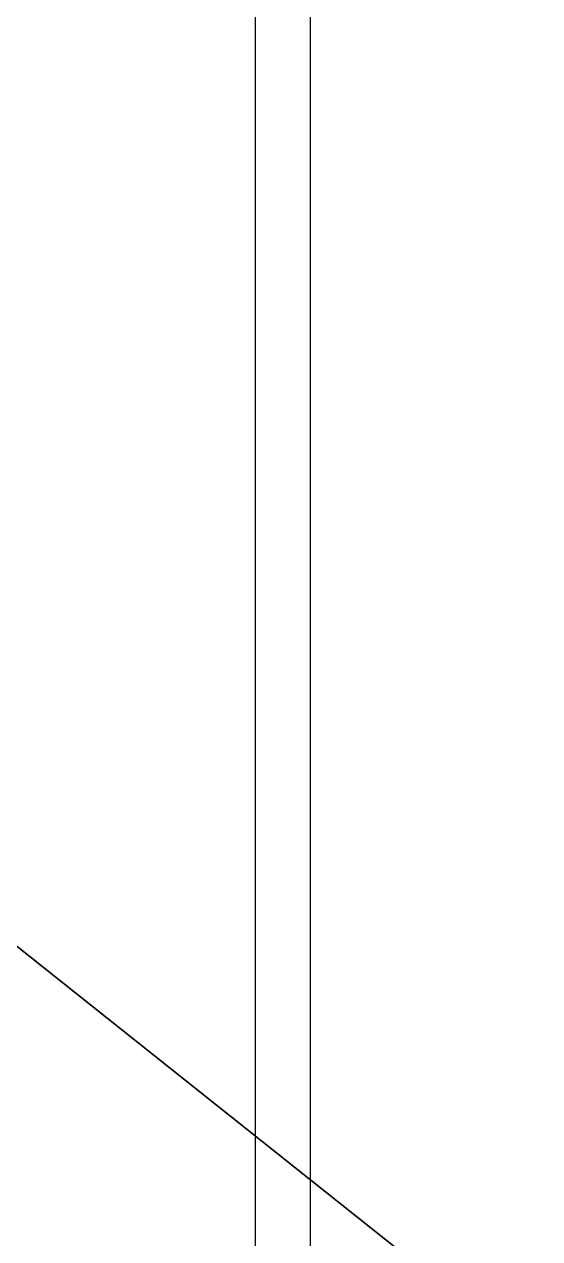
# Model space of a CAD drawing. Header units: millimetres. Extents: x -1419336 to 38707697, y -75591640 to 81.
# Drawn here: x 2522.4 to 2585.4, y -2039.5 to -1891.2 of the extents above; entities that cross this region are included whole.
import ezdxf

# ---------------------------------------------------------------- set-up
doc = ezdxf.new("R2010")
doc.units = ezdxf.units.MM
doc.layers.add('Image', color=7, linetype='Continuous')
doc.layers.add('Legend', color=250, linetype='Continuous')
picture_1 = doc.add_image_def('image1.jpg', size_in_pixel=(14576, 11112))
picture_2 = doc.add_image_def('image2.jpg', size_in_pixel=(14666, 11006))
picture_3 = doc.add_image_def('image5.jpg', size_in_pixel=(14330, 10848))
picture_4 = doc.add_image_def('image6.jpg', size_in_pixel=(14388, 11097))
picture_5 = doc.add_image_def('image8.jpg', size_in_pixel=(14448, 10842))

msp = doc.modelspace()

# ---------------------------------------------------------------- linework, layer by layer
at = {"layer": 'Legend'}
msp.add_lwpolyline([(1526.95, -1686.78), (2557.34, -1686.78), (2557.34, -2392.43), (1526.95, -2392.43)], close=True, dxfattribs=at)
at = {"layer": 'Legend', "lineweight": 30}
msp.add_lwpolyline([(2437.49, -2385.71), (1533.66, -2385.71), (1533.66, -1693.5), (2437.49, -1693.5), (2550.62, -1693.5), (2550.62, -1736.38), (2550.62, -1771.32), (2550.62, -1788.59), (2550.62, -1795.91), (2550.62, -1807.89), (2550.62, -2249.92), (2550.62, -2310.22), (2550.62, -2350.72), (2550.62, -2385.71)], close=True, dxfattribs=at)

# ---------------------------------------------------------------- pictures from other files: only their frames are drawn
at = {"layer": 'Image'}
image = msp.add_image(picture_2, insert=(1507.68, -624.22), size_in_units=(23932776.02, 17959276.01), rotation=-22.489864441, dxfattribs=at)
image.dxf.v_pixel = (1507.6837886, -624.1534179)
image.dxf.flags = 7
image = msp.add_image(picture_3, insert=(1524.98, -1211.89), size_in_units=(27913819.22, 21130163.39), rotation=-38.472612758, dxfattribs=at)
image.dxf.v_pixel = (1524.980894, -1211.8218391)
image.dxf.flags = 7
image = msp.add_image(picture_4, insert=(737.28, -1220.54), size_in_units=(20516866.47, 15823029.38), rotation=-58.863298409, dxfattribs=at)
image.dxf.v_pixel = (737.2798784, -1220.4762113)
image.dxf.flags = 7
image = msp.add_image(picture_5, insert=(1517.78, -1804.33), size_in_units=(34066224.03, 25562845.09), rotation=-49.928768505, dxfattribs=at)
image.dxf.v_pixel = (1517.7779495, -1804.2691515)
image.dxf.flags = 7
image = msp.add_image(picture_1, insert=(726.71, -1806.86), size_in_units=(28387418.93, 21640204.38), rotation=-68.088483165, dxfattribs=at)
image.dxf.v_pixel = (726.710273, -1806.793499)
image.dxf.flags = 7

doc.saveas('drawing.dxf')
